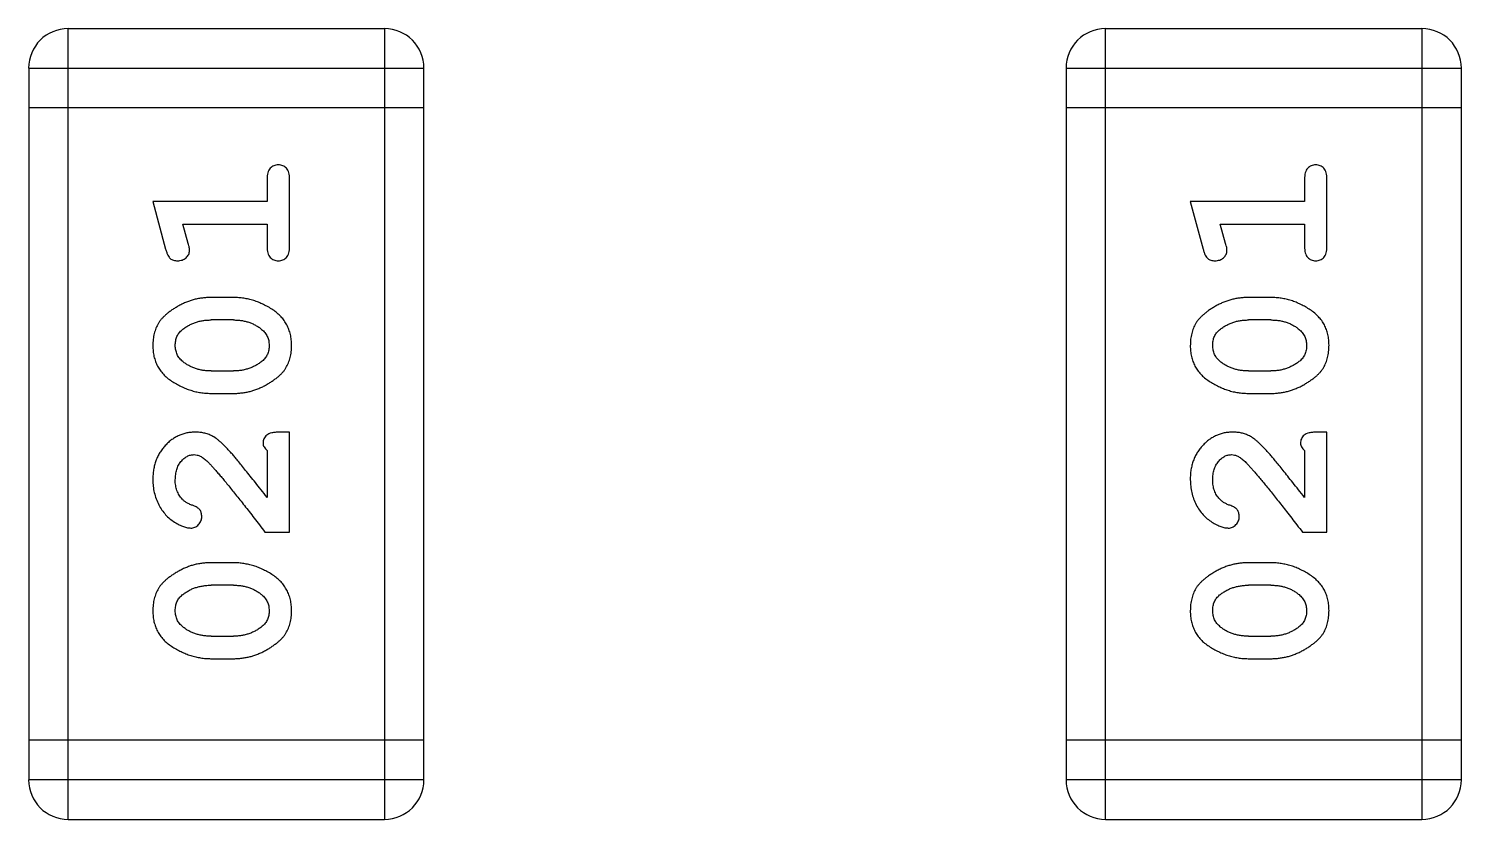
# Model space of a CAD drawing. Header units: millimetres. Extents: x 563 to 681, y 173 to 284.
# Drawn here: x 655.103 to 656.208, y 185.666 to 186.275 of the extents above; entities that cross this region are included whole.
import ezdxf

# ---------------------------------------------------------------- set-up
doc = ezdxf.new("R2010")
doc.units = ezdxf.units.MM
doc.header["$LTSCALE"] = 30.734
doc.layers.get('0').update_dxf_attribs({"linetype": 'CONTINUOUS'})

msp = doc.modelspace()

# ---------------------------------------------------------------- linework, layer by layer
at = {"linetype": 'Continuous'}
for p, q in [((655.3773, 186.2752), (655.1334, 186.2752)), ((655.1334, 185.6656), (655.1334, 186.2752)), ((655.3773, 186.2752), (655.3773, 185.6656)), ((656.1773, 186.2752), (655.9334, 186.2752)), ((655.9334, 185.6656), (655.9334, 186.2752)), ((656.1773, 186.2752), (656.1773, 185.6656)), ((655.103, 186.2448), (655.4078, 186.2448)), ((655.103, 186.2448), (655.103, 185.6961)), ((655.4078, 185.6961), (655.4078, 186.2448)), ((655.903, 186.2448), (656.2078, 186.2448)), ((655.903, 186.2448), (655.903, 185.6961)), ((656.2078, 185.6961), (656.2078, 186.2448)), ((655.4078, 186.2143), (655.103, 186.2143)), ((656.2078, 186.2143), (655.903, 186.2143)), ((655.2868, 186.1592), (655.2868, 186.1419)), ((655.3041, 186.1073), (655.3041, 186.1592)), ((656.0868, 186.1592), (656.0868, 186.1419)), ((656.1041, 186.1073), (656.1041, 186.1592)), ((655.2868, 186.1419), (655.1987, 186.1419)), ((655.1987, 186.1419), (655.2086, 186.1053)), ((656.0868, 186.1419), (655.9987, 186.1419)), ((655.9987, 186.1419), (656.0086, 186.1053)), ((655.2218, 186.1246), (655.2868, 186.1246)), ((655.226, 186.1096), (655.2218, 186.1246)), ((655.2868, 186.1246), (655.2868, 186.1073)), ((656.0219, 186.1246), (656.0868, 186.1246)), ((656.026, 186.1096), (656.0219, 186.1246)), ((656.0868, 186.1246), (656.0868, 186.1073)), ((655.2611, 186.068), (655.2433, 186.068)), ((656.0611, 186.068), (656.0433, 186.068)), ((655.2608, 186.0507), (655.2436, 186.0507)), ((656.0608, 186.0507), (656.0436, 186.0507)), ((655.2436, 186.0113), (655.2608, 186.0113)), ((656.0436, 186.0113), (656.0608, 186.0113)), ((655.2433, 185.994), (655.2611, 185.994)), ((656.0433, 185.994), (656.0611, 185.994)), ((655.3041, 185.9641), (655.2963, 185.9641)), ((655.3041, 185.8871), (655.3041, 185.9641)), ((656.1041, 185.9641), (656.0963, 185.9641)), ((656.1041, 185.8871), (656.1041, 185.9641)), ((655.2868, 185.95), (655.2868, 185.9138)), ((656.0868, 185.95), (656.0868, 185.9138)), ((655.2852, 185.8871), (655.3041, 185.8871)), ((656.0852, 185.8871), (656.1041, 185.8871)), ((655.2611, 185.8635), (655.2433, 185.8635)), ((656.0611, 185.8635), (656.0433, 185.8635)), ((655.2608, 185.8462), (655.2436, 185.8462)), ((656.0608, 185.8462), (656.0436, 185.8462)), ((655.2436, 185.8068), (655.2608, 185.8068)), ((656.0436, 185.8068), (656.0608, 185.8068)), ((655.2433, 185.7895), (655.2611, 185.7895)), ((656.0433, 185.7895), (656.0611, 185.7895)), ((655.4078, 185.7266), (655.103, 185.7266)), ((656.2078, 185.7266), (655.903, 185.7266)), ((655.4078, 185.6961), (655.103, 185.6961)), ((656.2078, 185.6961), (655.903, 185.6961)), ((655.1334, 185.6656), (655.3773, 185.6656)), ((655.9334, 185.6656), (656.1773, 185.6656))]:
    msp.add_line(p, q, dxfattribs=at)
for centre, start, end in [((655.1334, 186.2448), 90, 180), ((655.3773, 186.2448), 0, 90), ((655.9334, 186.2448), 90, 180), ((656.1773, 186.2448), 0, 90), ((655.1334, 185.6961), 180, 270), ((655.3773, 185.6961), 270, 0), ((655.9334, 185.6961), 180, 270), ((656.1773, 185.6961), 270, 0)]:
    msp.add_arc(centre, 0.0305, start, end, dxfattribs=at)
for points, knots in [([(655.2955, 186.1702), (655.2949, 186.1702), (655.2937, 186.1701), (655.292, 186.1696), (655.2905, 186.1688), (655.2892, 186.1676), (655.2881, 186.1661), (655.2873, 186.1641), (655.2869, 186.1618), (655.2868, 186.1601), (655.2868, 186.1592)], [0, 0, 0, 0, 0.11517, 0.223509, 0.328254, 0.438012, 0.553651, 0.682263, 0.830856, 1, 1, 1, 1]), ([(655.3041, 186.1592), (655.3041, 186.1601), (655.3041, 186.1618), (655.3036, 186.1641), (655.3029, 186.1661), (655.3018, 186.1676), (655.3005, 186.1688), (655.2989, 186.1696), (655.2973, 186.1701), (655.2961, 186.1702), (655.2955, 186.1702)], [0, 0, 0, 0, 0.169012, 0.317488, 0.445429, 0.560977, 0.67065, 0.776666, 0.88492, 1, 1, 1, 1]), ([(656.0955, 186.1702), (656.0949, 186.1702), (656.0937, 186.1701), (656.092, 186.1696), (656.0905, 186.1688), (656.0892, 186.1676), (656.0881, 186.1661), (656.0873, 186.1641), (656.0869, 186.1618), (656.0868, 186.1601), (656.0868, 186.1592)], [0, 0, 0, 0, 0.11517, 0.223509, 0.328254, 0.438012, 0.553651, 0.682263, 0.830856, 1, 1, 1, 1]), ([(656.1041, 186.1592), (656.1041, 186.1601), (656.1041, 186.1618), (656.1036, 186.1641), (656.1029, 186.1661), (656.1018, 186.1676), (656.1005, 186.1688), (656.0989, 186.1696), (656.0973, 186.1701), (656.0961, 186.1702), (656.0955, 186.1702)], [0, 0, 0, 0, 0.169012, 0.317488, 0.445429, 0.560977, 0.67065, 0.776666, 0.88492, 1, 1, 1, 1]), ([(655.2086, 186.1053), (655.2089, 186.1045), (655.2093, 186.1029), (655.2102, 186.1008), (655.2111, 186.0992), (655.2121, 186.098), (655.2133, 186.0972), (655.2146, 186.0967), (655.2161, 186.0963), (655.2172, 186.0963), (655.2178, 186.0963)], [0, 0, 0, 0, 0.187321, 0.344927, 0.475328, 0.579604, 0.674244, 0.773631, 0.882025, 1, 1, 1, 1]), ([(655.2178, 186.0963), (655.2184, 186.0963), (655.2196, 186.0964), (655.2214, 186.0968), (655.223, 186.0975), (655.2244, 186.0986), (655.2256, 186.0998), (655.2264, 186.1011), (655.2269, 186.1026), (655.227, 186.1037), (655.227, 186.1042)], [0, 0, 0, 0, 0.138815, 0.27042, 0.39836, 0.52875, 0.654955, 0.771147, 0.884581, 1, 1, 1, 1]), ([(655.227, 186.1042), (655.227, 186.1045), (655.227, 186.1053), (655.2268, 186.1065), (655.2264, 186.108), (655.2262, 186.109), (655.226, 186.1096)], [0, 0, 0, 0, 0.183151, 0.413144, 0.682305, 1, 1, 1, 1]), ([(655.2868, 186.1073), (655.2868, 186.1064), (655.2869, 186.1047), (655.2873, 186.1024), (655.2881, 186.1004), (655.2892, 186.0989), (655.2905, 186.0977), (655.292, 186.0969), (655.2937, 186.0964), (655.2949, 186.0963), (655.2955, 186.0963)], [0, 0, 0, 0, 0.169102, 0.317658, 0.446239, 0.563118, 0.671828, 0.776546, 0.884858, 1, 1, 1, 1]), ([(655.2955, 186.0963), (655.2961, 186.0963), (655.2973, 186.0964), (655.2989, 186.0969), (655.3005, 186.0977), (655.3018, 186.0989), (655.3029, 186.1004), (655.3036, 186.1024), (655.3041, 186.1047), (655.3041, 186.1064), (655.3041, 186.1073)], [0, 0, 0, 0, 0.115051, 0.223278, 0.329269, 0.437893, 0.554681, 0.682591, 0.83103, 1, 1, 1, 1]), ([(656.0086, 186.1053), (656.0089, 186.1045), (656.0093, 186.1029), (656.0102, 186.1008), (656.0111, 186.0992), (656.0121, 186.098), (656.0133, 186.0972), (656.0146, 186.0967), (656.0161, 186.0963), (656.0172, 186.0963), (656.0178, 186.0963)], [0, 0, 0, 0, 0.187321, 0.344927, 0.475328, 0.579604, 0.674244, 0.773631, 0.882025, 1, 1, 1, 1]), ([(656.0178, 186.0963), (656.0184, 186.0963), (656.0196, 186.0964), (656.0214, 186.0968), (656.023, 186.0975), (656.0244, 186.0986), (656.0256, 186.0998), (656.0264, 186.1011), (656.0269, 186.1026), (656.027, 186.1037), (656.027, 186.1042)], [0, 0, 0, 0, 0.138815, 0.27042, 0.39836, 0.52875, 0.654955, 0.771147, 0.884581, 1, 1, 1, 1]), ([(656.027, 186.1042), (656.027, 186.1045), (656.027, 186.1053), (656.0268, 186.1065), (656.0264, 186.108), (656.0262, 186.109), (656.026, 186.1096)], [0, 0, 0, 0, 0.183151, 0.413144, 0.682305, 1, 1, 1, 1]), ([(656.0868, 186.1073), (656.0868, 186.1064), (656.0869, 186.1047), (656.0873, 186.1024), (656.0881, 186.1004), (656.0892, 186.0989), (656.0905, 186.0977), (656.092, 186.0969), (656.0937, 186.0964), (656.0949, 186.0963), (656.0955, 186.0963)], [0, 0, 0, 0, 0.169102, 0.317658, 0.446239, 0.563118, 0.671828, 0.776546, 0.884858, 1, 1, 1, 1]), ([(656.0955, 186.0963), (656.0961, 186.0963), (656.0973, 186.0964), (656.099, 186.0969), (656.1005, 186.0977), (656.1018, 186.0989), (656.1029, 186.1004), (656.1036, 186.1024), (656.1041, 186.1047), (656.1041, 186.1064), (656.1041, 186.1073)], [0, 0, 0, 0, 0.115051, 0.223278, 0.329269, 0.437893, 0.554681, 0.682591, 0.83103, 1, 1, 1, 1]), ([(655.2433, 186.068), (655.2423, 186.0679), (655.2401, 186.0679), (655.2369, 186.0676), (655.2338, 186.0671), (655.2307, 186.0664), (655.2276, 186.0655), (655.2246, 186.0644), (655.2217, 186.0631), (655.2188, 186.0616), (655.216, 186.06), (655.2135, 186.0584), (655.2112, 186.0567), (655.2091, 186.055), (655.2072, 186.0533), (655.2056, 186.0516), (655.2041, 186.0499), (655.2026, 186.0475), (655.201, 186.0443), (655.1997, 186.0402), (655.1989, 186.0356), (655.1988, 186.0325), (655.1987, 186.0308)], [0, 0, 0, 0, 0.049855, 0.099516, 0.148482, 0.19758, 0.246804, 0.296268, 0.346517, 0.397047, 0.446826, 0.49336, 0.537801, 0.579207, 0.617974, 0.654833, 0.689171, 0.722088, 0.786392, 0.853518, 0.924186, 1, 1, 1, 1]), ([(655.3057, 186.0311), (655.3057, 186.0325), (655.3056, 186.0353), (655.3049, 186.0394), (655.3037, 186.0433), (655.3022, 186.0468), (655.3001, 186.0502), (655.2976, 186.0532), (655.2947, 186.056), (655.2913, 186.0585), (655.2877, 186.0607), (655.284, 186.0626), (655.2803, 186.0643), (655.2765, 186.0656), (655.2727, 186.0667), (655.2689, 186.0674), (655.265, 186.0679), (655.2624, 186.0679), (655.2611, 186.068)], [0, 0, 0, 0, 0.067217, 0.131051, 0.19272, 0.252824, 0.312745, 0.373449, 0.436041, 0.501494, 0.567761, 0.632087, 0.695096, 0.757109, 0.817993, 0.878657, 0.939311, 1, 1, 1, 1]), ([(656.0433, 186.068), (656.0423, 186.0679), (656.0401, 186.0679), (656.0369, 186.0676), (656.0338, 186.0671), (656.0307, 186.0664), (656.0276, 186.0655), (656.0246, 186.0644), (656.0217, 186.0631), (656.0188, 186.0616), (656.0161, 186.06), (656.0135, 186.0584), (656.0112, 186.0567), (656.0091, 186.055), (656.0072, 186.0533), (656.0056, 186.0516), (656.0041, 186.0499), (656.0026, 186.0475), (656.001, 186.0443), (655.9997, 186.0402), (655.9989, 186.0356), (655.9988, 186.0325), (655.9987, 186.0308)], [0, 0, 0, 0, 0.049855, 0.099516, 0.148482, 0.19758, 0.246804, 0.296268, 0.346517, 0.397047, 0.446826, 0.49336, 0.537801, 0.579207, 0.617974, 0.654833, 0.689171, 0.722088, 0.786392, 0.853518, 0.924186, 1, 1, 1, 1]), ([(656.1057, 186.0311), (656.1057, 186.0325), (656.1056, 186.0353), (656.1049, 186.0394), (656.1038, 186.0433), (656.1022, 186.0468), (656.1001, 186.0502), (656.0976, 186.0532), (656.0947, 186.056), (656.0913, 186.0585), (656.0877, 186.0607), (656.084, 186.0626), (656.0803, 186.0643), (656.0765, 186.0656), (656.0727, 186.0667), (656.0689, 186.0674), (656.065, 186.0679), (656.0624, 186.0679), (656.0611, 186.068)], [0, 0, 0, 0, 0.067217, 0.131051, 0.19272, 0.252824, 0.312745, 0.373449, 0.436041, 0.501494, 0.567761, 0.632087, 0.695096, 0.757109, 0.817993, 0.878657, 0.939311, 1, 1, 1, 1]), ([(655.2213, 186.0431), (655.2221, 186.0437), (655.2237, 186.0449), (655.2262, 186.0464), (655.2289, 186.0478), (655.2316, 186.0488), (655.2345, 186.0497), (655.2374, 186.0502), (655.2405, 186.0506), (655.2426, 186.0506), (655.2436, 186.0507)], [0, 0, 0, 0, 0.125331, 0.248948, 0.371201, 0.494032, 0.616811, 0.742104, 0.868849, 1, 1, 1, 1]), ([(655.2608, 186.0507), (655.2619, 186.0506), (655.2639, 186.0506), (655.267, 186.0503), (655.2699, 186.0497), (655.2727, 186.0489), (655.2754, 186.0479), (655.2779, 186.0466), (655.2804, 186.0452), (655.2818, 186.044), (655.2826, 186.0434)], [0, 0, 0, 0, 0.135449, 0.266263, 0.393429, 0.516942, 0.639128, 0.758779, 0.879341, 1, 1, 1, 1]), ([(656.0213, 186.0431), (656.0221, 186.0437), (656.0237, 186.0449), (656.0262, 186.0464), (656.0289, 186.0478), (656.0316, 186.0488), (656.0345, 186.0497), (656.0374, 186.0502), (656.0405, 186.0506), (656.0426, 186.0506), (656.0436, 186.0507)], [0, 0, 0, 0, 0.125331, 0.248948, 0.371201, 0.494032, 0.616811, 0.742104, 0.868849, 1, 1, 1, 1]), ([(656.0608, 186.0507), (656.0619, 186.0506), (656.0639, 186.0506), (656.067, 186.0503), (656.0699, 186.0497), (656.0727, 186.0489), (656.0754, 186.0479), (656.0779, 186.0466), (656.0804, 186.0452), (656.0818, 186.044), (656.0826, 186.0434)], [0, 0, 0, 0, 0.135449, 0.266263, 0.393429, 0.516942, 0.639128, 0.758779, 0.879341, 1, 1, 1, 1]), ([(655.216, 186.031), (655.216, 186.0316), (655.2161, 186.0328), (655.2163, 186.0346), (655.2167, 186.0363), (655.2173, 186.0379), (655.2181, 186.0394), (655.219, 186.0407), (655.2201, 186.042), (655.2209, 186.0427), (655.2213, 186.0431)], [0, 0, 0, 0, 0.138115, 0.270177, 0.397547, 0.520057, 0.63869, 0.757499, 0.878226, 1, 1, 1, 1]), ([(655.2826, 186.0434), (655.283, 186.043), (655.284, 186.0422), (655.2851, 186.0409), (655.2861, 186.0395), (655.287, 186.038), (655.2876, 186.0364), (655.2881, 186.0347), (655.2883, 186.0329), (655.2884, 186.0317), (655.2884, 186.0311)], [0, 0, 0, 0, 0.129853, 0.25607, 0.380154, 0.49978, 0.62208, 0.743277, 0.868791, 1, 1, 1, 1]), ([(656.016, 186.031), (656.016, 186.0316), (656.0161, 186.0328), (656.0163, 186.0346), (656.0167, 186.0363), (656.0173, 186.0379), (656.0181, 186.0394), (656.019, 186.0407), (656.0201, 186.042), (656.0209, 186.0427), (656.0213, 186.0431)], [0, 0, 0, 0, 0.138115, 0.270177, 0.397547, 0.520057, 0.63869, 0.757499, 0.878226, 1, 1, 1, 1]), ([(656.0826, 186.0434), (656.0831, 186.043), (656.084, 186.0422), (656.0851, 186.0409), (656.0861, 186.0395), (656.087, 186.038), (656.0876, 186.0364), (656.0881, 186.0347), (656.0883, 186.0329), (656.0884, 186.0317), (656.0884, 186.0311)], [0, 0, 0, 0, 0.129853, 0.25607, 0.380154, 0.49978, 0.62208, 0.743277, 0.868791, 1, 1, 1, 1]), ([(655.1987, 186.0308), (655.1988, 186.0294), (655.1988, 186.0266), (655.1995, 186.0225), (655.2007, 186.0187), (655.2022, 186.0151), (655.2043, 186.0118), (655.2068, 186.0087), (655.2098, 186.0059), (655.2132, 186.0035), (655.2168, 186.0013), (655.2205, 185.9994), (655.2242, 185.9977), (655.2279, 185.9964), (655.2317, 185.9953), (655.2356, 185.9946), (655.2394, 185.9941), (655.242, 185.9941), (655.2433, 185.994)], [0, 0, 0, 0, 0.06692, 0.130834, 0.19258, 0.252759, 0.312631, 0.373411, 0.436359, 0.501894, 0.568244, 0.632472, 0.69556, 0.757163, 0.818592, 0.878885, 0.939235, 1, 1, 1, 1]), ([(655.2218, 186.0186), (655.2214, 186.019), (655.2205, 186.0198), (655.2193, 186.0211), (655.2183, 186.0225), (655.2174, 186.0241), (655.2168, 186.0257), (655.2164, 186.0274), (655.2161, 186.0291), (655.216, 186.0303), (655.216, 186.031)], [0, 0, 0, 0, 0.13042, 0.256046, 0.378133, 0.498725, 0.620452, 0.742761, 0.869406, 1, 1, 1, 1]), ([(655.2611, 185.994), (655.2622, 185.994), (655.2643, 185.9941), (655.2675, 185.9944), (655.2706, 185.9949), (655.2737, 185.9956), (655.2767, 185.9964), (655.2797, 185.9976), (655.2827, 185.9988), (655.2856, 186.0003), (655.2883, 186.0019), (655.2908, 186.0035), (655.2931, 186.0052), (655.2953, 186.0068), (655.2971, 186.0085), (655.2988, 186.0102), (655.3002, 186.0119), (655.3018, 186.0143), (655.3034, 186.0175), (655.3047, 186.0217), (655.3056, 186.0262), (655.3056, 186.0294), (655.3057, 186.0311)], [0, 0, 0, 0, 0.049886, 0.09882, 0.148132, 0.19689, 0.246038, 0.295176, 0.345305, 0.395692, 0.445312, 0.491875, 0.535813, 0.577009, 0.616081, 0.652689, 0.687585, 0.720206, 0.785062, 0.85223, 0.923759, 1, 1, 1, 1]), ([(655.2884, 186.0311), (655.2884, 186.0305), (655.2884, 186.0292), (655.2881, 186.0274), (655.2877, 186.0257), (655.2871, 186.0241), (655.2864, 186.0227), (655.2854, 186.0213), (655.2843, 186.0201), (655.2835, 186.0193), (655.2831, 186.019)], [0, 0, 0, 0, 0.139844, 0.271849, 0.399162, 0.521619, 0.6402, 0.758957, 0.87828, 1, 1, 1, 1]), ([(655.9987, 186.0308), (655.9988, 186.0294), (655.9988, 186.0266), (655.9995, 186.0225), (656.0007, 186.0187), (656.0022, 186.0151), (656.0043, 186.0118), (656.0068, 186.0087), (656.0098, 186.0059), (656.0132, 186.0035), (656.0168, 186.0013), (656.0205, 185.9994), (656.0242, 185.9977), (656.0279, 185.9964), (656.0317, 185.9953), (656.0356, 185.9946), (656.0394, 185.9941), (656.042, 185.9941), (656.0433, 185.994)], [0, 0, 0, 0, 0.06692, 0.130834, 0.19258, 0.252759, 0.312631, 0.373411, 0.436359, 0.501894, 0.568244, 0.632472, 0.69556, 0.757163, 0.818592, 0.878885, 0.939235, 1, 1, 1, 1]), ([(656.0218, 186.0186), (656.0214, 186.019), (656.0205, 186.0198), (656.0193, 186.0211), (656.0183, 186.0225), (656.0174, 186.0241), (656.0168, 186.0257), (656.0164, 186.0274), (656.0161, 186.0291), (656.016, 186.0303), (656.016, 186.031)], [0, 0, 0, 0, 0.13042, 0.256046, 0.378133, 0.498725, 0.620452, 0.742761, 0.869406, 1, 1, 1, 1]), ([(656.0611, 185.994), (656.0622, 185.994), (656.0643, 185.9941), (656.0675, 185.9944), (656.0706, 185.9949), (656.0737, 185.9956), (656.0767, 185.9964), (656.0797, 185.9976), (656.0827, 185.9988), (656.0856, 186.0003), (656.0883, 186.0019), (656.0908, 186.0035), (656.0931, 186.0052), (656.0953, 186.0068), (656.0971, 186.0085), (656.0988, 186.0102), (656.1002, 186.0119), (656.1018, 186.0143), (656.1034, 186.0175), (656.1047, 186.0217), (656.1056, 186.0262), (656.1056, 186.0294), (656.1057, 186.0311)], [0, 0, 0, 0, 0.049886, 0.09882, 0.148132, 0.19689, 0.246038, 0.295176, 0.345305, 0.395692, 0.445312, 0.491875, 0.535813, 0.577009, 0.616081, 0.652689, 0.687585, 0.720206, 0.785062, 0.85223, 0.923759, 1, 1, 1, 1]), ([(656.0884, 186.0311), (656.0884, 186.0305), (656.0884, 186.0292), (656.0881, 186.0274), (656.0877, 186.0257), (656.0871, 186.0241), (656.0864, 186.0227), (656.0854, 186.0213), (656.0844, 186.0201), (656.0835, 186.0193), (656.0831, 186.019)], [0, 0, 0, 0, 0.139844, 0.271849, 0.399162, 0.521619, 0.6402, 0.758957, 0.87828, 1, 1, 1, 1]), ([(655.2436, 186.0113), (655.2425, 186.0114), (655.2405, 186.0114), (655.2374, 186.0117), (655.2345, 186.0123), (655.2317, 186.0131), (655.229, 186.0141), (655.2265, 186.0154), (655.2241, 186.0168), (655.2226, 186.018), (655.2218, 186.0186)], [0, 0, 0, 0, 0.135446, 0.266257, 0.393419, 0.517936, 0.639137, 0.758785, 0.879345, 1, 1, 1, 1]), ([(655.2831, 186.019), (655.2823, 186.0184), (655.2807, 186.0171), (655.2782, 186.0156), (655.2756, 186.0143), (655.2728, 186.0132), (655.2699, 186.0124), (655.267, 186.0117), (655.2639, 186.0114), (655.2619, 186.0114), (655.2608, 186.0113)], [0, 0, 0, 0, 0.124927, 0.248361, 0.370889, 0.492583, 0.61616, 0.741472, 0.869044, 1, 1, 1, 1]), ([(656.0436, 186.0113), (656.0425, 186.0114), (656.0405, 186.0114), (656.0374, 186.0117), (656.0345, 186.0123), (656.0317, 186.0131), (656.029, 186.0141), (656.0265, 186.0154), (656.0241, 186.0168), (656.0226, 186.018), (656.0218, 186.0186)], [0, 0, 0, 0, 0.135446, 0.266257, 0.393419, 0.517936, 0.639137, 0.758785, 0.879345, 1, 1, 1, 1]), ([(656.0831, 186.019), (656.0823, 186.0184), (656.0807, 186.0171), (656.0782, 186.0156), (656.0756, 186.0143), (656.0728, 186.0132), (656.07, 186.0124), (656.067, 186.0117), (656.0639, 186.0114), (656.0619, 186.0114), (656.0608, 186.0113)], [0, 0, 0, 0, 0.124927, 0.248361, 0.370889, 0.492583, 0.61616, 0.741472, 0.869044, 1, 1, 1, 1]), ([(655.2315, 185.9641), (655.2304, 185.9641), (655.2282, 185.964), (655.2249, 185.9636), (655.2218, 185.9627), (655.2189, 185.9616), (655.216, 185.9601), (655.2133, 185.9584), (655.2107, 185.9563), (655.2083, 185.9539), (655.206, 185.9512), (655.2041, 185.9484), (655.2024, 185.9453), (655.201, 185.9421), (655.2, 185.9387), (655.1992, 185.9351), (655.1988, 185.9314), (655.1987, 185.9288), (655.1987, 185.9275)], [0, 0, 0, 0, 0.060981, 0.120256, 0.178148, 0.236115, 0.293993, 0.352864, 0.413358, 0.476056, 0.539296, 0.602396, 0.665116, 0.728325, 0.792919, 0.859317, 0.928302, 1, 1, 1, 1]), ([(655.2598, 185.9474), (655.259, 185.9483), (655.2575, 185.9499), (655.2553, 185.9523), (655.2532, 185.9544), (655.2512, 185.9563), (655.2493, 185.9579), (655.2476, 185.9593), (655.2459, 185.9604), (655.2439, 185.9615), (655.2413, 185.9626), (655.2381, 185.9635), (655.2349, 185.9641), (655.2326, 185.9641), (655.2315, 185.9641)], [0, 0, 0, 0, 0.103002, 0.197728, 0.285279, 0.365235, 0.437224, 0.502446, 0.560545, 0.611446, 0.707576, 0.80349, 0.900532, 1, 1, 1, 1]), ([(655.2963, 185.9641), (655.2952, 185.9641), (655.2932, 185.9641), (655.2905, 185.9636), (655.2883, 185.963), (655.2865, 185.9619), (655.2852, 185.9606), (655.2843, 185.9591), (655.2837, 185.9573), (655.2837, 185.9561), (655.2837, 185.9555)], [0, 0, 0, 0, 0.1844, 0.34094, 0.473574, 0.586824, 0.690029, 0.789175, 0.890445, 1, 1, 1, 1]), ([(656.0315, 185.9641), (656.0304, 185.9641), (656.0282, 185.964), (656.0249, 185.9636), (656.0218, 185.9627), (656.0189, 185.9616), (656.016, 185.9601), (656.0133, 185.9584), (656.0107, 185.9563), (656.0083, 185.9539), (656.006, 185.9512), (656.0041, 185.9484), (656.0024, 185.9453), (656.001, 185.9421), (656, 185.9387), (655.9992, 185.9351), (655.9988, 185.9314), (655.9987, 185.9288), (655.9987, 185.9275)], [0, 0, 0, 0, 0.060981, 0.120256, 0.178148, 0.236115, 0.293993, 0.352864, 0.413358, 0.476056, 0.539296, 0.602396, 0.665116, 0.728325, 0.792919, 0.859317, 0.928302, 1, 1, 1, 1]), ([(656.0598, 185.9474), (656.059, 185.9483), (656.0575, 185.9499), (656.0553, 185.9523), (656.0532, 185.9544), (656.0512, 185.9563), (656.0493, 185.9579), (656.0476, 185.9593), (656.0459, 185.9604), (656.0439, 185.9615), (656.0413, 185.9626), (656.0382, 185.9635), (656.0349, 185.9641), (656.0326, 185.9641), (656.0315, 185.9641)], [0, 0, 0, 0, 0.103002, 0.197728, 0.285279, 0.365235, 0.437224, 0.502446, 0.560545, 0.611446, 0.707576, 0.80349, 0.900532, 1, 1, 1, 1]), ([(656.0963, 185.9641), (656.0952, 185.9641), (656.0932, 185.9641), (656.0905, 185.9636), (656.0883, 185.963), (656.0865, 185.9619), (656.0852, 185.9606), (656.0843, 185.9591), (656.0838, 185.9573), (656.0837, 185.9561), (656.0837, 185.9555)], [0, 0, 0, 0, 0.1844, 0.34094, 0.473574, 0.586824, 0.690029, 0.789175, 0.890445, 1, 1, 1, 1]), ([(655.2837, 185.9555), (655.2837, 185.955), (655.2838, 185.9541), (655.2845, 185.9527), (655.2855, 185.9513), (655.2863, 185.9504), (655.2868, 185.95)], [0, 0, 0, 0, 0.20611, 0.432681, 0.695597, 1, 1, 1, 1]), ([(656.0837, 185.9555), (656.0837, 185.955), (656.0838, 185.9541), (656.0845, 185.9527), (656.0855, 185.9513), (656.0863, 185.9504), (656.0868, 185.95)], [0, 0, 0, 0, 0.20611, 0.432681, 0.695597, 1, 1, 1, 1]), ([(655.216, 185.9273), (655.2161, 185.9287), (655.2162, 185.9314), (655.217, 185.9353), (655.2184, 185.9386), (655.2203, 185.9415), (655.2226, 185.9438), (655.225, 185.9456), (655.2277, 185.9466), (655.2296, 185.9468), (655.2306, 185.9468)], [0, 0, 0, 0, 0.156344, 0.299348, 0.4327, 0.561, 0.682299, 0.791883, 0.89611, 1, 1, 1, 1]), ([(655.2306, 185.9468), (655.2313, 185.9468), (655.233, 185.9466), (655.2354, 185.9457), (655.2379, 185.9441), (655.2394, 185.9428), (655.2403, 185.9421)], [0, 0, 0, 0, 0.212836, 0.442809, 0.70317, 1, 1, 1, 1]), ([(655.2403, 185.9421), (655.2407, 185.9416), (655.2417, 185.9407), (655.2432, 185.9391), (655.245, 185.9372), (655.2469, 185.935), (655.249, 185.9325), (655.2514, 185.9298), (655.2539, 185.9268), (655.2566, 185.9235), (655.2595, 185.9199), (655.2626, 185.916), (655.2659, 185.9119), (655.2694, 185.9075), (655.2731, 185.9028), (655.277, 185.8978), (655.281, 185.8925), (655.2838, 185.8889), (655.2852, 185.8871)], [0, 0, 0, 0, 0.026647, 0.057942, 0.094152, 0.134806, 0.180631, 0.231142, 0.286385, 0.346321, 0.411439, 0.481035, 0.555329, 0.634592, 0.718826, 0.807759, 0.901393, 1, 1, 1, 1]), ([(655.2868, 185.9138), (655.2853, 185.9158), (655.2823, 185.9196), (655.2779, 185.9251), (655.274, 185.9301), (655.2704, 185.9345), (655.2673, 185.9385), (655.2644, 185.9419), (655.262, 185.9448), (655.2605, 185.9466), (655.2598, 185.9474)], [0, 0, 0, 0, 0.176662, 0.337826, 0.484741, 0.617764, 0.73494, 0.837793, 0.926412, 1, 1, 1, 1]), ([(656.016, 185.9273), (656.0161, 185.9287), (656.0162, 185.9314), (656.017, 185.9353), (656.0184, 185.9386), (656.0203, 185.9415), (656.0226, 185.9438), (656.025, 185.9456), (656.0277, 185.9466), (656.0296, 185.9468), (656.0306, 185.9468)], [0, 0, 0, 0, 0.156344, 0.299348, 0.4327, 0.561, 0.682299, 0.791883, 0.89611, 1, 1, 1, 1]), ([(656.0306, 185.9468), (656.0313, 185.9468), (656.033, 185.9466), (656.0354, 185.9457), (656.0379, 185.9441), (656.0394, 185.9428), (656.0403, 185.9421)], [0, 0, 0, 0, 0.212836, 0.442809, 0.70317, 1, 1, 1, 1]), ([(656.0403, 185.9421), (656.0407, 185.9416), (656.0417, 185.9407), (656.0433, 185.9391), (656.045, 185.9372), (656.0469, 185.935), (656.049, 185.9325), (656.0514, 185.9298), (656.0539, 185.9268), (656.0566, 185.9235), (656.0595, 185.9199), (656.0626, 185.916), (656.0659, 185.9119), (656.0694, 185.9075), (656.0731, 185.9028), (656.077, 185.8978), (656.081, 185.8925), (656.0838, 185.8889), (656.0852, 185.8871)], [0, 0, 0, 0, 0.026647, 0.057942, 0.094152, 0.134806, 0.180631, 0.231142, 0.286385, 0.346321, 0.411439, 0.481035, 0.555329, 0.634592, 0.718826, 0.807759, 0.901393, 1, 1, 1, 1]), ([(656.0868, 185.9138), (656.0853, 185.9158), (656.0823, 185.9196), (656.0779, 185.9251), (656.074, 185.9301), (656.0704, 185.9345), (656.0673, 185.9385), (656.0644, 185.9419), (656.062, 185.9448), (656.0605, 185.9466), (656.0598, 185.9474)], [0, 0, 0, 0, 0.176662, 0.337826, 0.484741, 0.617764, 0.73494, 0.837793, 0.926412, 1, 1, 1, 1]), ([(655.1987, 185.9275), (655.1988, 185.9258), (655.1989, 185.9224), (655.1997, 185.9175), (655.2012, 185.9127), (655.2032, 185.9082), (655.2056, 185.9041), (655.2085, 185.9004), (655.2117, 185.8973), (655.2153, 185.8948), (655.2189, 185.8928), (655.2222, 185.8913), (655.2252, 185.8904), (655.2271, 185.8903), (655.228, 185.8902)], [0, 0, 0, 0, 0.098286, 0.193983, 0.289056, 0.384352, 0.477435, 0.566197, 0.652355, 0.737986, 0.818188, 0.887401, 0.94802, 1, 1, 1, 1]), ([(655.2214, 185.9125), (655.221, 185.913), (655.2201, 185.914), (655.219, 185.9156), (655.2181, 185.9173), (655.2173, 185.9191), (655.2167, 185.9211), (655.2163, 185.9231), (655.216, 185.9252), (655.216, 185.9266), (655.216, 185.9273)], [0, 0, 0, 0, 0.121873, 0.243139, 0.363336, 0.485133, 0.607572, 0.734701, 0.864814, 1, 1, 1, 1]), ([(655.9987, 185.9275), (655.9988, 185.9258), (655.9989, 185.9224), (655.9998, 185.9175), (656.0012, 185.9127), (656.0032, 185.9082), (656.0056, 185.9041), (656.0085, 185.9004), (656.0117, 185.8973), (656.0153, 185.8948), (656.0189, 185.8928), (656.0222, 185.8913), (656.0252, 185.8904), (656.0271, 185.8903), (656.028, 185.8902)], [0, 0, 0, 0, 0.098286, 0.193983, 0.289056, 0.384352, 0.477435, 0.566197, 0.652355, 0.737986, 0.818188, 0.887401, 0.94802, 1, 1, 1, 1]), ([(656.0214, 185.9125), (656.021, 185.913), (656.0201, 185.914), (656.019, 185.9156), (656.0181, 185.9173), (656.0173, 185.9191), (656.0167, 185.9211), (656.0163, 185.9231), (656.0161, 185.9252), (656.016, 185.9266), (656.016, 185.9273)], [0, 0, 0, 0, 0.121873, 0.243139, 0.363336, 0.485133, 0.607572, 0.734701, 0.864814, 1, 1, 1, 1]), ([(655.2299, 185.9075), (655.229, 185.9078), (655.2273, 185.9084), (655.225, 185.9096), (655.223, 185.9109), (655.2219, 185.912), (655.2214, 185.9125)], [0, 0, 0, 0, 0.285518, 0.544185, 0.781367, 1, 1, 1, 1]), ([(655.2365, 185.899), (655.2365, 185.8995), (655.2364, 185.9005), (655.2361, 185.9018), (655.2357, 185.9031), (655.235, 185.9042), (655.2341, 185.9053), (655.2329, 185.9061), (655.2315, 185.9069), (655.2305, 185.9073), (655.2299, 185.9075)], [0, 0, 0, 0, 0.127347, 0.246131, 0.359406, 0.470543, 0.586092, 0.711469, 0.847022, 1, 1, 1, 1]), ([(656.0299, 185.9075), (656.029, 185.9078), (656.0273, 185.9084), (656.025, 185.9096), (656.023, 185.9109), (656.0219, 185.912), (656.0214, 185.9125)], [0, 0, 0, 0, 0.285518, 0.544185, 0.781367, 1, 1, 1, 1]), ([(656.0365, 185.899), (656.0365, 185.8995), (656.0364, 185.9005), (656.0362, 185.9018), (656.0357, 185.9031), (656.035, 185.9042), (656.0341, 185.9053), (656.0329, 185.9061), (656.0315, 185.9069), (656.0305, 185.9073), (656.0299, 185.9075)], [0, 0, 0, 0, 0.127347, 0.246131, 0.359406, 0.470543, 0.586092, 0.711469, 0.847022, 1, 1, 1, 1]), ([(655.228, 185.8902), (655.2286, 185.8902), (655.2297, 185.8903), (655.2312, 185.8908), (655.2327, 185.8917), (655.234, 185.8928), (655.2351, 185.8941), (655.2359, 185.8957), (655.2364, 185.8973), (655.2365, 185.8984), (655.2365, 185.899)], [0, 0, 0, 0, 0.120856, 0.239483, 0.360995, 0.490166, 0.620982, 0.746416, 0.870253, 1, 1, 1, 1]), ([(656.028, 185.8902), (656.0286, 185.8902), (656.0297, 185.8903), (656.0312, 185.8908), (656.0327, 185.8917), (656.034, 185.8928), (656.0351, 185.8941), (656.0359, 185.8957), (656.0364, 185.8973), (656.0365, 185.8984), (656.0365, 185.899)], [0, 0, 0, 0, 0.120856, 0.239483, 0.360995, 0.490166, 0.620982, 0.746416, 0.870253, 1, 1, 1, 1]), ([(655.2433, 185.8635), (655.2423, 185.8634), (655.2401, 185.8634), (655.2369, 185.8631), (655.2338, 185.8626), (655.2307, 185.8619), (655.2276, 185.861), (655.2246, 185.8599), (655.2217, 185.8586), (655.2188, 185.8571), (655.216, 185.8555), (655.2135, 185.8538), (655.2112, 185.8522), (655.2091, 185.8505), (655.2072, 185.8488), (655.2056, 185.8471), (655.2041, 185.8454), (655.2026, 185.843), (655.201, 185.8398), (655.1997, 185.8357), (655.1989, 185.8311), (655.1988, 185.828), (655.1987, 185.8263)], [0, 0, 0, 0, 0.049855, 0.099516, 0.148482, 0.19758, 0.246804, 0.296268, 0.346517, 0.397047, 0.446826, 0.49336, 0.537801, 0.579207, 0.617974, 0.654833, 0.689171, 0.722088, 0.786392, 0.853518, 0.924186, 1, 1, 1, 1]), ([(655.3057, 185.8266), (655.3057, 185.828), (655.3056, 185.8308), (655.3049, 185.8349), (655.3037, 185.8388), (655.3022, 185.8423), (655.3001, 185.8457), (655.2976, 185.8487), (655.2947, 185.8515), (655.2913, 185.854), (655.2877, 185.8561), (655.284, 185.8581), (655.2803, 185.8598), (655.2765, 185.8611), (655.2727, 185.8621), (655.2689, 185.8629), (655.265, 185.8634), (655.2624, 185.8634), (655.2611, 185.8635)], [0, 0, 0, 0, 0.067217, 0.131051, 0.19272, 0.252824, 0.312745, 0.373449, 0.436041, 0.501494, 0.567761, 0.632087, 0.695096, 0.757109, 0.817993, 0.878657, 0.939311, 1, 1, 1, 1]), ([(656.0433, 185.8635), (656.0423, 185.8634), (656.0401, 185.8634), (656.0369, 185.8631), (656.0338, 185.8626), (656.0307, 185.8619), (656.0276, 185.861), (656.0246, 185.8599), (656.0217, 185.8586), (656.0188, 185.8571), (656.0161, 185.8555), (656.0135, 185.8538), (656.0112, 185.8522), (656.0091, 185.8505), (656.0072, 185.8488), (656.0056, 185.8471), (656.0041, 185.8454), (656.0026, 185.843), (656.001, 185.8398), (655.9997, 185.8357), (655.9989, 185.8311), (655.9988, 185.828), (655.9987, 185.8263)], [0, 0, 0, 0, 0.049855, 0.099516, 0.148482, 0.19758, 0.246804, 0.296268, 0.346517, 0.397047, 0.446826, 0.49336, 0.537801, 0.579207, 0.617974, 0.654833, 0.689171, 0.722088, 0.786392, 0.853518, 0.924186, 1, 1, 1, 1]), ([(656.1057, 185.8266), (656.1057, 185.828), (656.1056, 185.8308), (656.1049, 185.8349), (656.1038, 185.8388), (656.1022, 185.8423), (656.1001, 185.8457), (656.0976, 185.8487), (656.0947, 185.8515), (656.0913, 185.854), (656.0877, 185.8561), (656.084, 185.8581), (656.0803, 185.8598), (656.0765, 185.8611), (656.0727, 185.8621), (656.0689, 185.8629), (656.065, 185.8634), (656.0624, 185.8634), (656.0611, 185.8635)], [0, 0, 0, 0, 0.067217, 0.131051, 0.19272, 0.252824, 0.312745, 0.373449, 0.436041, 0.501494, 0.567761, 0.632087, 0.695096, 0.757109, 0.817993, 0.878657, 0.939311, 1, 1, 1, 1]), ([(655.2213, 185.8386), (655.2221, 185.8392), (655.2237, 185.8404), (655.2262, 185.8419), (655.2289, 185.8433), (655.2316, 185.8443), (655.2345, 185.8451), (655.2374, 185.8457), (655.2405, 185.8461), (655.2426, 185.8461), (655.2436, 185.8462)], [0, 0, 0, 0, 0.125331, 0.248948, 0.371201, 0.494032, 0.616811, 0.742104, 0.868849, 1, 1, 1, 1]), ([(655.2608, 185.8462), (655.2619, 185.8461), (655.2639, 185.8461), (655.267, 185.8458), (655.2699, 185.8452), (655.2727, 185.8444), (655.2754, 185.8434), (655.2779, 185.8421), (655.2804, 185.8406), (655.2818, 185.8395), (655.2826, 185.8389)], [0, 0, 0, 0, 0.135449, 0.266263, 0.393429, 0.516942, 0.639128, 0.758779, 0.879341, 1, 1, 1, 1]), ([(656.0213, 185.8386), (656.0221, 185.8392), (656.0237, 185.8404), (656.0262, 185.8419), (656.0289, 185.8433), (656.0316, 185.8443), (656.0345, 185.8451), (656.0374, 185.8457), (656.0405, 185.8461), (656.0426, 185.8461), (656.0436, 185.8462)], [0, 0, 0, 0, 0.125331, 0.248948, 0.371201, 0.494032, 0.616811, 0.742104, 0.868849, 1, 1, 1, 1]), ([(656.0608, 185.8462), (656.0619, 185.8461), (656.0639, 185.8461), (656.067, 185.8458), (656.0699, 185.8452), (656.0727, 185.8444), (656.0754, 185.8434), (656.0779, 185.8421), (656.0804, 185.8406), (656.0818, 185.8395), (656.0826, 185.8389)], [0, 0, 0, 0, 0.135449, 0.266263, 0.393429, 0.516942, 0.639128, 0.758779, 0.879341, 1, 1, 1, 1]), ([(655.216, 185.8264), (655.216, 185.8271), (655.2161, 185.8283), (655.2163, 185.8301), (655.2167, 185.8318), (655.2173, 185.8334), (655.2181, 185.8349), (655.219, 185.8362), (655.2201, 185.8375), (655.2209, 185.8382), (655.2213, 185.8386)], [0, 0, 0, 0, 0.138115, 0.270177, 0.397547, 0.520057, 0.63869, 0.757499, 0.878226, 1, 1, 1, 1]), ([(655.2826, 185.8389), (655.283, 185.8385), (655.284, 185.8377), (655.2851, 185.8364), (655.2861, 185.835), (655.287, 185.8334), (655.2876, 185.8319), (655.2881, 185.8302), (655.2883, 185.8284), (655.2884, 185.8272), (655.2884, 185.8266)], [0, 0, 0, 0, 0.129853, 0.25607, 0.380154, 0.49978, 0.62208, 0.743277, 0.868791, 1, 1, 1, 1]), ([(656.016, 185.8264), (656.016, 185.8271), (656.0161, 185.8283), (656.0163, 185.8301), (656.0167, 185.8318), (656.0173, 185.8334), (656.0181, 185.8349), (656.019, 185.8362), (656.0201, 185.8375), (656.0209, 185.8382), (656.0213, 185.8386)], [0, 0, 0, 0, 0.138115, 0.270177, 0.397547, 0.520057, 0.63869, 0.757499, 0.878226, 1, 1, 1, 1]), ([(656.0826, 185.8389), (656.0831, 185.8385), (656.084, 185.8377), (656.0851, 185.8364), (656.0861, 185.835), (656.087, 185.8334), (656.0876, 185.8319), (656.0881, 185.8302), (656.0883, 185.8284), (656.0884, 185.8272), (656.0884, 185.8266)], [0, 0, 0, 0, 0.129853, 0.25607, 0.380154, 0.49978, 0.62208, 0.743277, 0.868791, 1, 1, 1, 1]), ([(655.1987, 185.8263), (655.1988, 185.8249), (655.1988, 185.8221), (655.1995, 185.818), (655.2007, 185.8142), (655.2022, 185.8106), (655.2043, 185.8073), (655.2068, 185.8042), (655.2098, 185.8014), (655.2132, 185.799), (655.2168, 185.7968), (655.2205, 185.7949), (655.2242, 185.7932), (655.2279, 185.7919), (655.2317, 185.7908), (655.2356, 185.7901), (655.2394, 185.7896), (655.242, 185.7895), (655.2433, 185.7895)], [0, 0, 0, 0, 0.06692, 0.130834, 0.19258, 0.252759, 0.312631, 0.373411, 0.436359, 0.501894, 0.568244, 0.632472, 0.69556, 0.757163, 0.818592, 0.878885, 0.939235, 1, 1, 1, 1]), ([(655.2218, 185.8141), (655.2214, 185.8145), (655.2205, 185.8153), (655.2193, 185.8166), (655.2183, 185.818), (655.2174, 185.8195), (655.2168, 185.8211), (655.2164, 185.8228), (655.2161, 185.8246), (655.216, 185.8258), (655.216, 185.8264)], [0, 0, 0, 0, 0.13042, 0.256046, 0.378133, 0.498725, 0.620452, 0.742761, 0.869406, 1, 1, 1, 1]), ([(655.2611, 185.7895), (655.2622, 185.7895), (655.2643, 185.7896), (655.2675, 185.7899), (655.2706, 185.7904), (655.2737, 185.7911), (655.2767, 185.7919), (655.2797, 185.7931), (655.2827, 185.7943), (655.2856, 185.7958), (655.2883, 185.7974), (655.2908, 185.799), (655.2931, 185.8007), (655.2953, 185.8023), (655.2971, 185.804), (655.2988, 185.8057), (655.3002, 185.8074), (655.3018, 185.8098), (655.3034, 185.813), (655.3047, 185.8172), (655.3056, 185.8217), (655.3056, 185.8249), (655.3057, 185.8266)], [0, 0, 0, 0, 0.049886, 0.09882, 0.148132, 0.19689, 0.246038, 0.295176, 0.345305, 0.395692, 0.445312, 0.491875, 0.535813, 0.577009, 0.616081, 0.652689, 0.687585, 0.720206, 0.785062, 0.85223, 0.923759, 1, 1, 1, 1]), ([(655.2884, 185.8266), (655.2884, 185.826), (655.2884, 185.8247), (655.2881, 185.8229), (655.2877, 185.8212), (655.2871, 185.8196), (655.2864, 185.8182), (655.2854, 185.8168), (655.2843, 185.8156), (655.2835, 185.8148), (655.2831, 185.8145)], [0, 0, 0, 0, 0.139844, 0.271849, 0.399162, 0.521619, 0.6402, 0.758957, 0.87828, 1, 1, 1, 1]), ([(655.9987, 185.8263), (655.9988, 185.8249), (655.9988, 185.8221), (655.9995, 185.818), (656.0007, 185.8142), (656.0022, 185.8106), (656.0043, 185.8073), (656.0068, 185.8042), (656.0098, 185.8014), (656.0132, 185.799), (656.0168, 185.7968), (656.0205, 185.7949), (656.0242, 185.7932), (656.0279, 185.7919), (656.0317, 185.7908), (656.0356, 185.7901), (656.0394, 185.7896), (656.042, 185.7895), (656.0433, 185.7895)], [0, 0, 0, 0, 0.06692, 0.130834, 0.19258, 0.252759, 0.312631, 0.373411, 0.436359, 0.501894, 0.568244, 0.632472, 0.69556, 0.757163, 0.818592, 0.878885, 0.939235, 1, 1, 1, 1]), ([(656.0218, 185.8141), (656.0214, 185.8145), (656.0205, 185.8153), (656.0193, 185.8166), (656.0183, 185.818), (656.0174, 185.8195), (656.0168, 185.8211), (656.0164, 185.8228), (656.0161, 185.8246), (656.016, 185.8258), (656.016, 185.8264)], [0, 0, 0, 0, 0.13042, 0.256046, 0.378133, 0.498725, 0.620452, 0.742761, 0.869406, 1, 1, 1, 1]), ([(656.0611, 185.7895), (656.0622, 185.7895), (656.0643, 185.7896), (656.0675, 185.7899), (656.0706, 185.7904), (656.0737, 185.7911), (656.0767, 185.7919), (656.0797, 185.7931), (656.0827, 185.7943), (656.0856, 185.7958), (656.0883, 185.7974), (656.0908, 185.799), (656.0931, 185.8007), (656.0953, 185.8023), (656.0971, 185.804), (656.0988, 185.8057), (656.1002, 185.8074), (656.1018, 185.8098), (656.1034, 185.813), (656.1047, 185.8172), (656.1056, 185.8217), (656.1056, 185.8249), (656.1057, 185.8266)], [0, 0, 0, 0, 0.049886, 0.09882, 0.148132, 0.19689, 0.246038, 0.295176, 0.345305, 0.395692, 0.445312, 0.491875, 0.535813, 0.577009, 0.616081, 0.652689, 0.687585, 0.720206, 0.785062, 0.85223, 0.923759, 1, 1, 1, 1]), ([(656.0884, 185.8266), (656.0884, 185.826), (656.0884, 185.8247), (656.0881, 185.8229), (656.0877, 185.8212), (656.0871, 185.8196), (656.0864, 185.8182), (656.0854, 185.8168), (656.0844, 185.8156), (656.0835, 185.8148), (656.0831, 185.8145)], [0, 0, 0, 0, 0.139844, 0.271849, 0.399162, 0.521619, 0.6402, 0.758957, 0.87828, 1, 1, 1, 1]), ([(655.2436, 185.8068), (655.2425, 185.8069), (655.2405, 185.8069), (655.2374, 185.8072), (655.2345, 185.8078), (655.2317, 185.8086), (655.229, 185.8096), (655.2265, 185.8109), (655.2241, 185.8123), (655.2226, 185.8135), (655.2218, 185.8141)], [0, 0, 0, 0, 0.135446, 0.266257, 0.393419, 0.517936, 0.639137, 0.758785, 0.879345, 1, 1, 1, 1]), ([(655.2831, 185.8145), (655.2823, 185.8139), (655.2807, 185.8126), (655.2782, 185.8111), (655.2756, 185.8098), (655.2728, 185.8087), (655.2699, 185.8079), (655.267, 185.8072), (655.2639, 185.8069), (655.2619, 185.8069), (655.2608, 185.8068)], [0, 0, 0, 0, 0.124927, 0.248361, 0.370889, 0.492583, 0.61616, 0.741472, 0.869044, 1, 1, 1, 1]), ([(656.0436, 185.8068), (656.0425, 185.8069), (656.0405, 185.8069), (656.0374, 185.8072), (656.0345, 185.8078), (656.0317, 185.8086), (656.029, 185.8096), (656.0265, 185.8109), (656.0241, 185.8123), (656.0226, 185.8135), (656.0218, 185.8141)], [0, 0, 0, 0, 0.135446, 0.266257, 0.393419, 0.517936, 0.639137, 0.758785, 0.879345, 1, 1, 1, 1]), ([(656.0831, 185.8145), (656.0823, 185.8139), (656.0807, 185.8126), (656.0782, 185.8111), (656.0756, 185.8098), (656.0728, 185.8087), (656.07, 185.8079), (656.067, 185.8072), (656.0639, 185.8069), (656.0619, 185.8069), (656.0608, 185.8068)], [0, 0, 0, 0, 0.124927, 0.248361, 0.370889, 0.492583, 0.61616, 0.741472, 0.869044, 1, 1, 1, 1])]:
    msp.add_open_spline(points, degree=3, knots=knots, dxfattribs=at)

doc.saveas('drawing.dxf')
